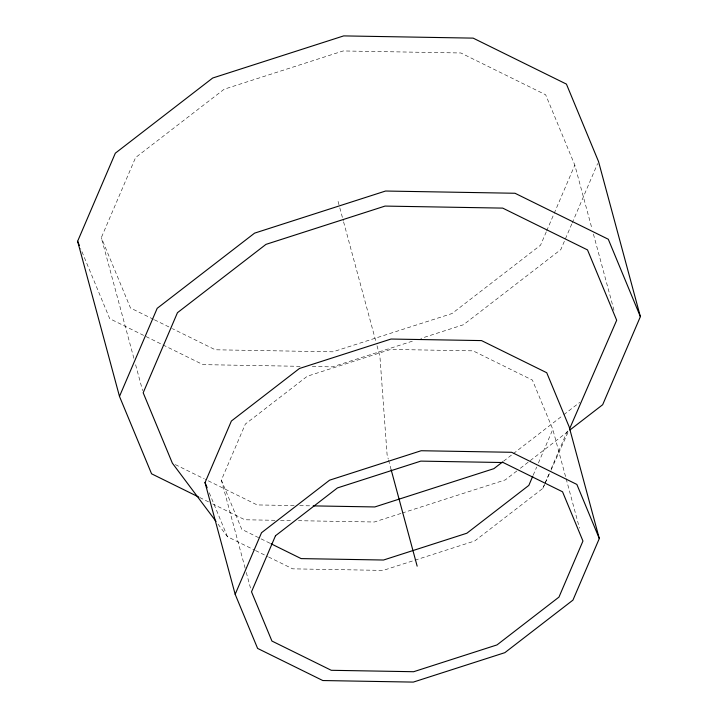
<?xml version="1.0" encoding="UTF-8"?>
<svg xmlns="http://www.w3.org/2000/svg" width="718" height="718" viewBox="0 0 718 718"><rect width="100%" height="100%" fill="white"/><g stroke="black" fill="none" stroke-linecap="round" stroke-linejoin="round"><path stroke-width="0.54" stroke-dasharray="3.59 2.69" d="M133.88 358.3L101.319 237.64L135.594 157.565L224.115 89.238L343.177 50.951L460.866 52.979L545.653 94.776L574.822 165.131L591.973 228.692M245.134 568.171L221.368 480.1L245.359 424.051L307.322 376.214L390.664 349.424L473.054 350.842L532.406 380.091L552.815 429.346L565.856 477.676M546.263 231.86L540.546 245.197L452.026 313.533L332.964 351.811L215.274 349.783L172.383 328.647M546.703 230.828L553.731 214.404M554.17 213.381L574.822 165.131M571.77 223.98L560.812 249.586L463.433 324.751L420.838 338.447M572.21 222.957L597.636 163.551M533.196 475.199L536.678 467.05M538.428 462.975L552.815 429.346M268.586 556.98L292.666 568.844L383.17 570.406L474.724 540.968L542.808 488.42L544.558 484.309M544.998 483.286L549.396 473.018M551.146 468.917L568.279 428.888M542.808 488.42L550.544 471.205M551.002 470.191L568.755 430.71M503.623 461.153L512.472 454.314M513.361 453.632L562.93 415.372M563.818 414.681L579.749 402.385M516.798 471.008L505.292 479.893L401.999 513.101M520.335 468.271L569.033 430.692M412.32 341.194L332.461 366.871L310.131 366.485M400.94 513.442L374.311 522.004L298.419 520.694M300.088 366.315L202.988 364.636L109.71 318.666L80.622 248.491M294.12 505.562L257.134 504.925L205.267 479.355M299.729 505.651L310.939 505.849M274.985 520.29L244.847 519.769L212.752 503.955M280.558 520.388L292.836 520.595M153.428 319.304L130.488 307.995L101.319 237.64M154.433 319.797L171.387 328.153M175.336 464.609L204.271 478.861M199.712 497.529L208.741 501.981M269.95 543.23L241.786 529.345L221.368 480.1M218.048 524.149L227.462 536.705L254.54 550.06M255.545 550.553L267.59 556.486M209.261 492.808L227.462 536.705M593.427 234.077L614.061 310.571M566.152 478.744L579.48 528.152M338.07 201.381L339.524 206.766M339.811 207.852L343.303 220.776M343.59 221.853L375.864 341.436M377.022 345.744L379.93 356.514L387.092 454.718L388.259 459.044M388.555 460.13L391.184 469.868M246.292 572.461L250.636 588.572M135.621 364.762L142.595 390.619"/><path stroke-width="1.08" d="M198.715 497.035L151.57 473.799L119.484 396.399L77.625 241.266L115.329 153.185L212.707 78.011L343.689 35.9L473.153 38.126L566.43 84.105L598.516 161.505L640.375 316.638L602.671 404.719L569.913 430.001M119.484 396.399L157.188 308.318L254.567 233.144L385.539 191.033L515.012 193.259L608.29 239.238L640.375 316.638M205.034 482.604L231.384 421.026L299.46 368.478L391.023 339.04L481.527 340.592L546.73 372.732L569.159 426.842L599.297 538.536L572.946 600.113L504.862 652.662L413.308 682.1L322.804 680.538L257.6 648.408L235.172 594.298L205.034 482.604L207.143 487.701M235.172 594.298L261.523 532.72L329.598 480.171L421.161 450.733L511.665 452.295L576.868 484.435L599.297 538.536M532.756 476.222L528.834 485.395L466.862 533.223L383.52 560.022L301.138 558.604L270.955 543.732M569.661 428.682L616.681 320.264L587.512 249.909L502.726 208.112L385.036 206.084L265.974 244.371L177.454 312.698L143.178 392.773L172.347 463.128L216.037 521.456M502.735 461.836L493.885 468.666L374.823 506.944L313.183 505.885M77.625 241.266L79.339 245.394M391.184 469.868L417.158 566.161M275.497 535.745L251.506 591.794L271.925 641.048L331.276 670.298L413.658 671.716L497 644.917L558.972 597.089L582.953 541.04L562.544 491.785L503.183 462.536L420.802 461.118L337.46 487.917L275.497 535.745"/></g></svg>
